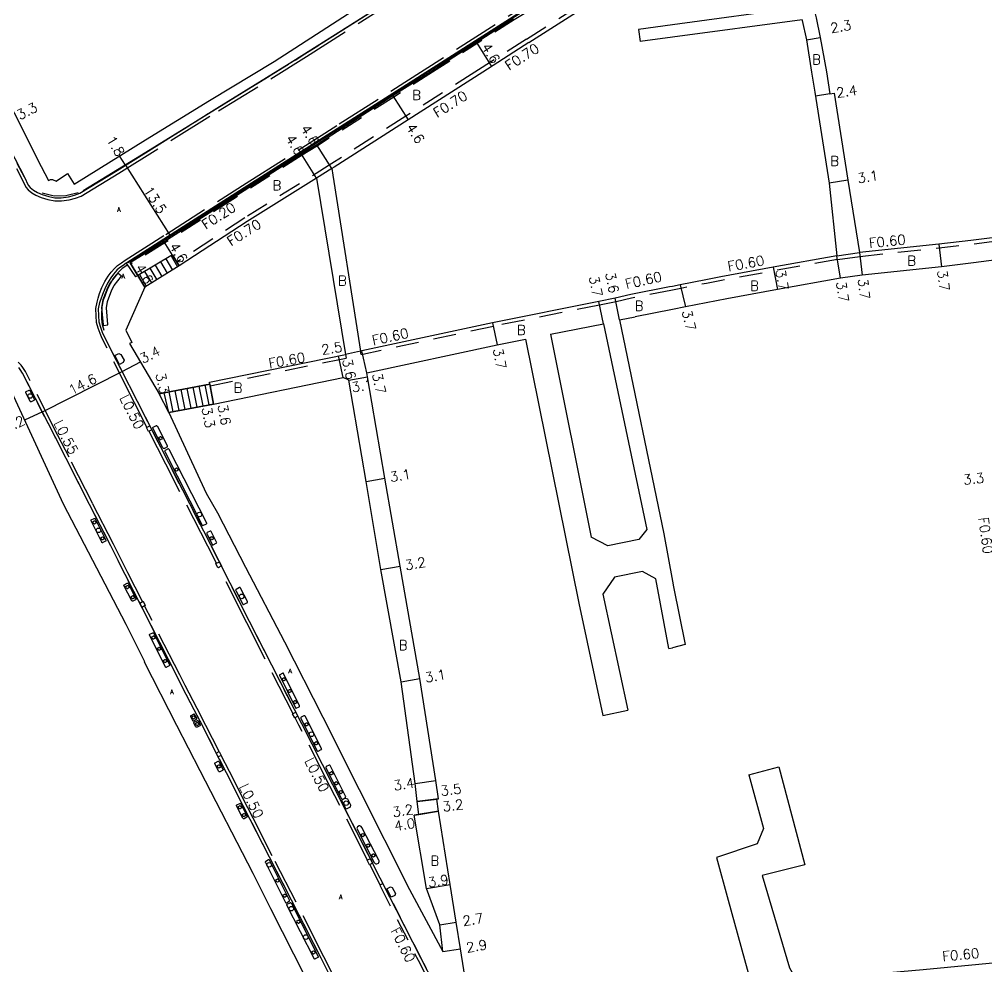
# Model space of a CAD drawing. Header units: metres. Extents: x -2400 to -1600, y -109800 to -109200.
# Drawn here: x -1989.3 to -1831.5, y -109592.2 to -109437.7 of the extents above; entities that cross this region are included whole.
import ezdxf

# ---------------------------------------------------------------- set-up
doc = ezdxf.new("R2010")
doc.units = ezdxf.units.M
doc.header["$LTSCALE"] = 2.5
for name, pattern in [('2213000', [1.5, 1, -0.5]), ('2232000', [2.5, 1.5, -1]), ('2233000', [4, 3, -1])]:
    doc.linetypes.add(name, pattern=pattern)
doc.layers.get('0').update_dxf_attribs({"color": 150, "lineweight": 30})
for name, color, linetype in [('2101000', 177, 'Continuous'), ('2102000', 191, 'Continuous'), ('2102001', 191, 'Continuous'), ('2213000', 6, '2213000'), ('2214000', 6, 'Continuous'), ('2214110', 1, 'Continuous'), ('2214120', 2, 'Continuous'), ('2214990', 7, 'Continuous'), ('2232000', 4, '2232000'), ('2233000', 62, '2233000'), ('2235000', 7, 'Continuous'), ('2236000', 3, 'Continuous'), ('2236100', 96, 'Continuous'), ('2238000', 11, 'Continuous'), ('2239000', 3, 'Continuous'), ('6132000', 1, '6132000'), ('6165200', 3, 'Continuous'), ('9107000', 111, 'Continuous'), ('9201100', 215, 'Continuous'), ('9201500', 222, 'Continuous'), ('9202100', 82, 'Continuous'), ('9203500', 155, 'Continuous')]:
    doc.layers.add(name, color=color, linetype=linetype)
doc.styles.add('Dm_Anotation', font='txt.shx', dxfattribs={"bigfont": 'pscdm.shx'})
doc.linetypes.add('6132000', pattern='A,1e-07,[100,DM.shx,S=0.25,R=0,X=0,Y=0],0.05,[100,DM.shx,S=0.2,R=0,X=0,Y=0],0.05,[100,DM.shx,S=0.15,R=0,X=0,Y=0],0.05,[100,DM.shx,S=0.1,R=0,X=0,Y=0],0.05,[100,DM.shx,S=0.05,R=0,X=0,Y=0],4.8', length=5)

# ---------------------------------------------------------------- blocks, each defined once
blk = doc.blocks.new('223900')
blk.add_lwpolyline([(-0.22, -0.37), (-0.44, -0.3), (-0.47, -0.27), (-0.48, -0.24), (-0.44, 0.01), (-0.48, 0.23), (-0.47, 0.27), (-0.45, 0.29), (-0.21, 0.38), (-0.04, 0.53), (0, 0.54), (0.03, 0.53), (0.22, 0.37), (0.44, 0.3), (0.47, 0.27), (0.48, 0.24), (0.44, -0.01), (0.48, -0.23), (0.47, -0.27), (0.45, -0.29), (0.21, -0.38), (0.04, -0.53), (0, -0.54), (-0.03, -0.53)], close=True)
blk = doc.blocks.new('223800')
blk.add_circle((0, 0), 0.75)

msp = doc.modelspace()

# ---------------------------------------------------------------- linework, layer by layer
at = {"layer": '2101000'}
for points in [[(-1838.02, -109392.53), (-1839.86, -109393.53), (-1849.8, -109399.67), (-1865.67, -109409.81), (-1887.16, -109423.52), (-1907.37, -109436.4), (-1926.16, -109448.37), (-1936.85, -109455.18), (-1952.01, -109464.81), (-1965.15, -109473.18), (-1971.79, -109477.41), (-1971.89, -109477.48), (-1970.36, -109479.71)], [(-1906.2, -109441.5), (-1883.87, -109427.24), (-1882.77, -109426.54)], [(-1861.47, -109427.63), (-1859.89, -109435.12), (-1859.84, -109435.29), (-1859.32, -109437.45), (-1858.67, -109440.64)], [(-1997.48, -109433.45), (-1998.1, -109432.22), (-1998.48, -109432.33), (-1998.92, -109432.58), (-1999.41, -109433.47), (-1999.57, -109434.17), (-1999.55, -109434.69), (-1998.99, -109435.89), (-1995.37, -109442.81), (-1995.14, -109443.26), (-1990.17, -109452.96), (-1985.75, -109461.73)], [(-1985.75, -109461.73), (-1984.56, -109463.97), (-1984.22, -109463.82), (-1983.88, -109463.82), (-1983.3, -109464.09), (-1981.45, -109462.87), (-1980.37, -109464.61), (-1968.72, -109457.37), (-1958.3, -109450.91), (-1947.75, -109444.56), (-1934.86, -109436.28)], [(-1908.68, -109437.62), (-1922.25, -109446.31)], [(-1858.67, -109440.64), (-1857.6, -109446.25), (-1857.06, -109449.84), (-1856.39, -109449.74)], [(-1906.2, -109441.5), (-1913.71, -109446.31)], [(-1860.9, -109441.04), (-1860.06, -109446.31)], [(-1922.25, -109446.31), (-1928.35, -109450.2), (-1940.78, -109458.15), (-1943.27, -109459.71), (-1954.61, -109466.91), (-1965.68, -109474.01)], [(-1913.71, -109446.31), (-1925.87, -109454.08), (-1937.95, -109461.81), (-1938.34, -109462.05)], [(-1856.39, -109449.74), (-1854.13, -109463.93), (-1852.24, -109475.76)], [(-1938.34, -109462.05), (-1938.17, -109463.12), (-1933.66, -109491.82)], [(-1940.83, -109463.61), (-1952.15, -109470.67), (-1963.24, -109477.91), (-1968.86, -109481.38)], [(-1940.83, -109463.61), (-1936.1, -109492.37)], [(-1965.68, -109474.01), (-1971.22, -109477.43), (-1969.99, -109479.49)], [(-1855.91, -109476.26), (-1866.3, -109478.14), (-1874.84, -109479.7), (-1877.29, -109480.18), (-1881.49, -109481.01), (-1882.77, -109481.26)], [(-1969.99, -109479.49), (-1970.36, -109479.71)], [(-1968.86, -109481.38), (-1971.93, -109488.43), (-1970.98, -109490.41), (-1971.34, -109490.6), (-1966.49, -109498.78)], [(-1882.77, -109481.26), (-1883.26, -109481.36), (-1889.54, -109482.6)], [(-1889.54, -109482.6), (-1892.09, -109483.19), (-1894.76, -109483.73), (-1912.1, -109487.19), (-1933.42, -109491.76), (-1933.66, -109491.82)], [(-1891.38, -109486.72), (-1888.83, -109486.23)], [(-1882.77, -109485.03), (-1888.83, -109486.23)], [(-1902.66, -109489.08), (-1894.03, -109487.35)], [(-1932.62, -109495.38), (-1911.38, -109490.82), (-1906.72, -109489.89)], [(-1966.49, -109498.78), (-1965.69, -109498.63), (-1958.26, -109497.21), (-1958.31, -109496.91), (-1936.1, -109492.37)], [(-1916.01, -109597.54), (-1917.34, -109589.31), (-1918.03, -109584.99), (-1919.02, -109578.84), (-1920.95, -109566.87), (-1921.2, -109564.89), (-1920.91, -109564.86), (-1921.37, -109561.86), (-1923.97, -109545.25), (-1927.18, -109526.92), (-1929.69, -109512.55), (-1932.51, -109496.04), (-1932.62, -109495.38)], [(-1994.19, -109497.13), (-1990.83, -109498.45), (-1990.28, -109499.18), (-1982.15, -109516.73), (-1971.96, -109536.39), (-1968.87, -109542.48), (-1968.97, -109542.53), (-1963.67, -109552.85), (-1959.85, -109560.22), (-1951.22, -109576.99), (-1948.35, -109582.77), (-1935.14, -109608.78)], [(-1964.95, -109501.85), (-1957.64, -109500.45), (-1936.46, -109496.12)], [(-1922.87, -109579.47), (-1924.9, -109567.52), (-1924.11, -109567.39), (-1924.38, -109565.3), (-1924.73, -109562.38), (-1927.03, -109545.78), (-1930.33, -109527.47), (-1932.74, -109513.08), (-1935.57, -109496.57), (-1936.46, -109496.12)], [(-1964.95, -109501.85), (-1964.94, -109501.86), (-1958.81, -109515.02), (-1956.99, -109518.22), (-1952.41, -109527.05), (-1946.04, -109539.27), (-1939.82, -109551.52), (-1933.85, -109563.32), (-1925.64, -109579.67), (-1920.2, -109589.79)], [(-1920.2, -109589.79), (-1920.7, -109585.42), (-1922.87, -109579.47)]]:
    msp.add_lwpolyline(points, dxfattribs=at)
at = {"layer": '2101000', "flags": 128}
for points in [[(-1861.6, -109437.75), (-1861.57, -109437.9), (-1860.9, -109441.04)], [(-1860.06, -109446.31), (-1859.54, -109449.56), (-1857.21, -109464.43), (-1855.91, -109476.26)], [(-1815.5, -109471.53), (-1818.83, -109471.93), (-1824.87, -109472.66), (-1834.05, -109473.76), (-1839.31, -109474.39), (-1852.24, -109475.76)], [(-1824.47, -109476.24), (-1833.61, -109477.43), (-1838.83, -109478.06), (-1851.79, -109479.43), (-1855.34, -109479.91), (-1865.64, -109481.78), (-1873.87, -109483.28), (-1880.6, -109484.6), (-1882.77, -109485.03)], [(-1858.6, -109593.94), (-1851.09, -109593.53), (-1841.86, -109592.69), (-1828.79, -109591.43)]]:
    msp.add_lwpolyline(points, dxfattribs=at)
at = {"layer": '2102000', "flags": 128}
for points in [[(-1861.92, -109435.77), (-1882.77, -109438.59)], [(-1861.6, -109437.75), (-1882.77, -109440.61)], [(-1882.77, -109529.34), (-1882.61, -109530.27), (-1880.68, -109539.71)], [(-1865.38, -109559.62), (-1861.13, -109575.62), (-1868.12, -109577.35), (-1863.63, -109592.45), (-1862.61, -109594.25)], [(-1870.28, -109560.95), (-1867.91, -109569.69), (-1868.94, -109572.18), (-1875.54, -109574.44), (-1873.69, -109581.4), (-1869.94, -109594.81)]]:
    msp.add_lwpolyline(points, dxfattribs=at)
at = {"layer": '2102000'}
for points in [[(-1882.77, -109438.59), (-1888.28, -109439.34)], [(-1882.77, -109440.61), (-1888.02, -109441.32)], [(-1894.03, -109487.35), (-1886.95, -109520.94), (-1888.26, -109522.53), (-1893.32, -109523.59)], [(-1891.38, -109486.72), (-1884.14, -109521.63), (-1882.77, -109529.34)], [(-1902.66, -109489.08), (-1895.99, -109522.17)], [(-1906.72, -109489.89), (-1898.04, -109532.96), (-1894.1, -109551.24)], [(-1893.32, -109523.59), (-1895.99, -109522.17)], [(-1892.22, -109528.7), (-1894.11, -109531.48)], [(-1883.35, -109540.35), (-1885.49, -109528.99), (-1887.63, -109527.78), (-1892.22, -109528.7)], [(-1894.11, -109531.48), (-1890.04, -109550.37)]]:
    msp.add_lwpolyline(points, dxfattribs=at)
at = {"layer": '2102001'}
for points in [[(-1888.28, -109439.34), (-1888.02, -109441.32)], [(-1883.35, -109540.35), (-1882.77, -109540.22)], [(-1894.1, -109551.24), (-1890.04, -109550.37)]]:
    msp.add_lwpolyline(points, dxfattribs=at)
at = {"layer": '2102001', "flags": 128}
for points in [[(-1880.68, -109539.71), (-1882.77, -109540.22)], [(-1870.28, -109560.95), (-1865.38, -109559.62)]]:
    msp.add_lwpolyline(points, dxfattribs=at)
at = {"layer": '2213000'}
for points in [[(-1988.5, -109463.46), (-1993.96, -109452.94), (-1997.85, -109445.32), (-2007.11, -109427.06), (-2010.43, -109420.59), (-2024.99, -109392.11), (-2034.91, -109372.6), (-2041.9, -109358.91), (-2044.02, -109354.56), (-2044.17, -109353.92), (-2044.24, -109353.28), (-2044.21, -109352.64), (-2044.05, -109351.98), (-2043.73, -109351.39), (-2043.26, -109350.92), (-2042.64, -109350.49)], [(-1988.5, -109463.46), (-1987.85, -109464.77), (-1987.53, -109465.15), (-1986.99, -109465.56), (-1986.37, -109465.93), (-1985.57, -109466.27), (-1984.52, -109466.62), (-1983.5, -109466.79), (-1982.48, -109466.8), (-1981.3, -109466.64), (-1980.32, -109466.37), (-1979.47, -109466.07), (-1973.33, -109462.34), (-1957.08, -109452.2), (-1942.72, -109443.35), (-1928.27, -109434.13)], [(-1971.89, -109477.48), (-1972.38, -109477.83), (-1972.97, -109478.24), (-1973.39, -109478.63), (-1973.96, -109479.26), (-1974.41, -109479.85), (-1974.93, -109480.71), (-1975.39, -109481.67), (-1975.76, -109482.59), (-1976, -109483.34), (-1976.01, -109483.38)], [(-1919.49, -109599.19), (-1923.73, -109590.91), (-1930.44, -109577.78), (-1938.17, -109562.58), (-1943.24, -109552.62), (-1951.75, -109535.94), (-1958.08, -109523.42), (-1964.95, -109510.03), (-1970.05, -109500.03), (-1975.38, -109489.58), (-1975.72, -109488.79), (-1976.02, -109487.95), (-1976.29, -109487.09), (-1976.35, -109486.03), (-1976.39, -109484.91), (-1976.19, -109483.91), (-1976.01, -109483.38)], [(-1938.01, -109594.96), (-1940.07, -109590.88), (-1948.5, -109574.39), (-1951.63, -109568.23), (-1953.32, -109564.96), (-1954.75, -109562.11), (-1955.49, -109560.62), (-1957.2, -109557.39), (-1959.33, -109553.1), (-1960.78, -109550.36), (-1962.74, -109546.59), (-1963.58, -109544.88), (-1972.07, -109528.25), (-1974.41, -109523.58), (-1977.85, -109516.86), (-1981.68, -109509.35), (-1983.49, -109505.82), (-1988.78, -109495.43), (-1989.16, -109494.8), (-1989.41, -109494.49)]]:
    msp.add_lwpolyline(points, dxfattribs=at)
at = {"layer": '2214000'}
for points in [[(-1964.31, -109476.1), (-1969.99, -109479.49)], [(-1963.24, -109477.91), (-1968.86, -109481.38)], [(-1958.26, -109497.21), (-1965.69, -109498.63), (-1966.49, -109498.78)], [(-1957.64, -109500.45), (-1964.95, -109501.85)]]:
    msp.add_lwpolyline(points, dxfattribs=at)
at = {"layer": '2214110'}
for points in [[(-1969.99, -109479.49), (-1968.86, -109481.38)], [(-1964.95, -109501.85), (-1966.49, -109498.78)]]:
    msp.add_lwpolyline(points, dxfattribs=at)
at = {"layer": '2214120'}
for points in [[(-1964.31, -109476.1), (-1963.24, -109477.91)], [(-1957.64, -109500.45), (-1958.2, -109497.5), (-1958.26, -109497.21)]]:
    msp.add_lwpolyline(points, dxfattribs=at)
at = {"layer": '2214990'}
for points in [[(-1965.43, -109476.77), (-1964.35, -109478.59)], [(-1964.57, -109476.26), (-1963.5, -109478.07)], [(-1968.01, -109478.31), (-1966.9, -109480.17)], [(-1967.15, -109477.8), (-1966.05, -109479.64)], [(-1966.29, -109477.28), (-1965.2, -109479.12)], [(-1969.73, -109479.33), (-1968.6, -109481.22)], [(-1968.87, -109478.82), (-1967.75, -109480.69)], [(-1959.33, -109500.77), (-1959.95, -109497.53)], [(-1958.35, -109500.58), (-1958.97, -109497.34)], [(-1964.24, -109501.71), (-1964.86, -109498.47)], [(-1963.26, -109501.52), (-1963.88, -109498.28)], [(-1962.28, -109501.34), (-1962.9, -109498.1)], [(-1961.29, -109501.15), (-1961.91, -109497.91)], [(-1960.31, -109500.96), (-1960.93, -109497.72)]]:
    msp.add_lwpolyline(points, dxfattribs=at)
at = {"layer": '2232000'}
for points in [[(-1837.35, -109392.66), (-1837.24, -109392.83), (-1851.62, -109401.55), (-1871.38, -109414.09), (-1876.57, -109417.38), (-1882.67, -109421.25), (-1882.72, -109421.28), (-1886.25, -109423.54), (-1906.97, -109436.82), (-1908.57, -109437.79), (-1921.88, -109446.31)], [(-1906.58, -109440.91), (-1884.25, -109426.65), (-1882.77, -109425.71)], [(-1906.58, -109440.91), (-1915.01, -109446.31)], [(-1921.88, -109446.31), (-1928.24, -109450.37), (-1940.67, -109458.32), (-1943.16, -109459.88), (-1954.5, -109467.07), (-1965.57, -109474.18)], [(-1915.01, -109446.31), (-1926.25, -109453.49), (-1938.32, -109461.22), (-1952.53, -109470.08), (-1963.6, -109477.31), (-1963.24, -109477.91)], [(-1938.34, -109462.05), (-1940.83, -109463.61)], [(-1965.57, -109474.18), (-1971.11, -109477.6)], [(-1889.41, -109483.18), (-1891.96, -109483.77), (-1894.64, -109484.31), (-1911.97, -109487.78), (-1933.29, -109492.35), (-1933.53, -109492.4)], [(-1882.77, -109481.87), (-1889.41, -109483.18)], [(-1936.1, -109492.37), (-1935.98, -109492.96)], [(-1933.53, -109492.4), (-1933.66, -109491.82)], [(-1958.2, -109497.5), (-1937.1, -109493.19)], [(-1937.1, -109493.19), (-1935.98, -109492.96)], [(-1958.2, -109497.5), (-1958.26, -109497.21)], [(-1929.97, -109578.69), (-1930.5, -109578.96), (-1924.26, -109591.18), (-1920.02, -109599.46), (-1918.65, -109602.13), (-1918.14, -109601.83)]]:
    msp.add_lwpolyline(points, dxfattribs=at)
at = {"layer": '2232000', "flags": 128}
for points in [[(-1852.18, -109476.36), (-1839.24, -109474.98), (-1833.97, -109474.35), (-1824.8, -109473.26), (-1818.76, -109472.53), (-1815.42, -109472.13)], [(-1855.81, -109476.85), (-1866.2, -109478.73), (-1874.73, -109480.29), (-1877.18, -109480.77), (-1881.37, -109481.6), (-1882.77, -109481.87)], [(-1855.91, -109476.26), (-1852.24, -109475.76)], [(-1855.81, -109476.85), (-1852.18, -109476.36)]]:
    msp.add_lwpolyline(points, dxfattribs=at)
at = {"layer": '2233000'}
for points in [[(-1988.93, -109463.73), (-1988.28, -109465.05), (-1987.88, -109465.52), (-1987.27, -109465.98), (-1986.6, -109466.38), (-1985.75, -109466.75), (-1984.64, -109467.11), (-1983.54, -109467.3), (-1982.45, -109467.31), (-1981.19, -109467.14), (-1980.17, -109466.86), (-1979.25, -109466.53), (-1973.06, -109462.78), (-1956.81, -109452.63), (-1942.45, -109443.78), (-1928, -109434.56), (-1917.82, -109428.09), (-1905.34, -109420.14), (-1897.34, -109415.06), (-1872.05, -109398.96), (-1846.67, -109383.03)], [(-2007.8, -109426.81), (-2007.55, -109427.29), (-1998.3, -109445.54), (-1994.4, -109453.17), (-1988.93, -109463.73)], [(-1976.63, -109483.85), (-1976.47, -109483.21), (-1976.22, -109482.42), (-1975.84, -109481.47), (-1975.37, -109480.48), (-1974.81, -109479.57), (-1974.34, -109478.94), (-1973.74, -109478.29), (-1973.28, -109477.86), (-1972.66, -109477.42), (-1972.06, -109477), (-1965.41, -109472.77), (-1952.28, -109464.4), (-1937.12, -109454.77), (-1926.42, -109447.95), (-1907.63, -109435.98)], [(-1968.49, -109504.25), (-1970.52, -109500.27), (-1975.79, -109489.77), (-1976.14, -109488.96), (-1976.45, -109488.1), (-1976.73, -109487.17), (-1976.8, -109486.05), (-1976.83, -109484.87), (-1976.63, -109483.85)], [(-1969.21, -109532.69), (-1971.59, -109528.01), (-1973.93, -109523.34), (-1977.38, -109516.62), (-1981.21, -109509.1), (-1983.01, -109505.57), (-1988.31, -109495.17), (-1988.73, -109494.49), (-1989.02, -109494.13), (-1989.52, -109493.6)], [(-1957.14, -109526.41), (-1958.54, -109523.65), (-1965.4, -109510.27), (-1968.13, -109504.92)], [(-1944.66, -109550.97), (-1952.2, -109536.17), (-1956.79, -109527.1)], [(-1956.73, -109557.15), (-1958.87, -109552.87), (-1960.32, -109550.12), (-1962.28, -109546.35), (-1963.12, -109544.65), (-1968.87, -109533.39)], [(-1932.5, -109574.85), (-1938.63, -109562.81), (-1943.69, -109552.86), (-1944.33, -109551.62)], [(-1936.7, -109596.41), (-1937.55, -109594.72), (-1939.61, -109590.64), (-1948.04, -109574.15), (-1951.17, -109568), (-1952.86, -109564.73), (-1954.29, -109561.88), (-1955.03, -109560.39), (-1956.41, -109557.78)], [(-1930.43, -109578.92), (-1930.89, -109578.01), (-1932.13, -109575.58)]]:
    msp.add_lwpolyline(points, dxfattribs=at)
at = {"layer": '2235000'}
for points in [[(-1967.68, -109504.68), (-1968.22, -109504.96), (-1968.56, -109504.29), (-1968.02, -109504.02)], [(-1956.33, -109526.87), (-1956.91, -109527.16), (-1957.26, -109526.47), (-1956.68, -109526.18)], [(-1969.68, -109532.93), (-1969.12, -109532.64), (-1968.77, -109533.34), (-1969.33, -109533.62)], [(-1943.87, -109551.39), (-1944.39, -109551.65), (-1944.72, -109551), (-1944.2, -109550.74)], [(-1957.2, -109557.39), (-1956.73, -109557.15), (-1956.41, -109557.78), (-1956.87, -109558.02)], [(-1931.67, -109575.35), (-1932.19, -109575.61), (-1932.56, -109574.88), (-1932.04, -109574.62)]]:
    msp.add_lwpolyline(points, close=True, dxfattribs=at)
at = {"layer": '2236000'}
for points in [[(-1973.72, -109492.53), (-1973.1, -109492.21), (-1972.74, -109492.36), (-1972.23, -109493.31), (-1972.38, -109493.67), (-1972.98, -109493.98)], [(-1960.38, -109551.71), (-1960.72, -109551.09), (-1960.73, -109551.08), (-1960.74, -109551.07), (-1960.75, -109551.06), (-1960.76, -109551.05), (-1960.78, -109551.05), (-1960.8, -109551.04), (-1960.82, -109551.04), (-1960.84, -109551.04), (-1960.86, -109551.05), (-1961.34, -109551.3), (-1961.35, -109551.31), (-1961.37, -109551.32), (-1961.38, -109551.34), (-1961.39, -109551.36), (-1961.39, -109551.38), (-1961.4, -109551.39), (-1961.4, -109551.41), (-1961.39, -109551.43), (-1961.39, -109551.45), (-1961.07, -109552.06), (-1961.03, -109552.1), (-1961, -109552.12), (-1960.97, -109552.13), (-1960.94, -109552.13), (-1960.87, -109552.12), (-1960.44, -109551.89), (-1960.41, -109551.86), (-1960.38, -109551.82), (-1960.38, -109551.8), (-1960.37, -109551.77), (-1960.38, -109551.73)], [(-1960.5, -109553.12), (-1960.82, -109552.5), (-1960.82, -109552.49), (-1960.83, -109552.47), (-1960.83, -109552.45), (-1960.82, -109552.43), (-1960.82, -109552.41), (-1960.81, -109552.4), (-1960.8, -109552.38), (-1960.78, -109552.37), (-1960.77, -109552.36), (-1960.29, -109552.11), (-1960.27, -109552.1), (-1960.25, -109552.1), (-1960.23, -109552.1), (-1960.21, -109552.1), (-1960.19, -109552.11), (-1960.18, -109552.12), (-1960.17, -109552.13), (-1960.16, -109552.14), (-1960.15, -109552.15), (-1959.81, -109552.76), (-1959.81, -109552.79), (-1959.8, -109552.83), (-1959.81, -109552.86), (-1959.81, -109552.88), (-1959.84, -109552.92), (-1959.87, -109552.95), (-1960.3, -109553.18), (-1960.37, -109553.19), (-1960.4, -109553.19), (-1960.43, -109553.18), (-1960.46, -109553.16)], [(-1935.33, -109566.2), (-1935.99, -109566.54), (-1936.74, -109565.06), (-1936.16, -109564.77), (-1935.79, -109564.84), (-1935.27, -109565.84)], [(-1929.37, -109579.53), (-1928.74, -109579.22), (-1928.46, -109579.33), (-1927.95, -109580.31), (-1928.04, -109580.61), (-1928.66, -109580.92)]]:
    msp.add_lwpolyline(points, close=True, dxfattribs=at)
at = {"layer": '2236100'}
for points in [[(-1974.85, -109487.47), (-1975.12, -109484.75), (-1974.92, -109483.7), (-1974.2, -109481.83), (-1973.82, -109481.09), (-1972.66, -109479.62), (-1972.65, -109479.61), (-1972.65, -109479.6), (-1972.65, -109479.59), (-1972.66, -109479.58), (-1972.67, -109479.57), (-1973.18, -109479.16), (-1973.2, -109479.15), (-1973.21, -109479.14), (-1973.23, -109479.14), (-1973.26, -109479.14), (-1973.28, -109479.15), (-1973.3, -109479.16), (-1974.49, -109480.66), (-1974.92, -109481.5), (-1975.69, -109483.48), (-1975.92, -109484.72), (-1975.64, -109487.56), (-1975.64, -109487.58), (-1975.63, -109487.59), (-1975.62, -109487.61), (-1975.6, -109487.62), (-1975.58, -109487.63), (-1975.57, -109487.62), (-1974.9, -109487.56), (-1974.89, -109487.54), (-1974.87, -109487.53), (-1974.86, -109487.51), (-1974.85, -109487.49)], [(-1987.55, -109500.03), (-1988.26, -109498.58), (-1988.26, -109498.56), (-1988.26, -109498.54), (-1988.26, -109498.53), (-1988.26, -109498.51), (-1988.26, -109498.49), (-1988.25, -109498.47), (-1988.23, -109498.45), (-1988.22, -109498.44), (-1988.21, -109498.43), (-1987.73, -109498.18), (-1987.71, -109498.17), (-1987.69, -109498.17), (-1987.67, -109498.17), (-1987.65, -109498.18), (-1987.63, -109498.18), (-1987.62, -109498.19), (-1987.6, -109498.2), (-1987.59, -109498.21), (-1987.58, -109498.23), (-1986.87, -109499.67), (-1986.86, -109499.69), (-1986.86, -109499.73), (-1986.86, -109499.77), (-1986.87, -109499.79), (-1986.89, -109499.83), (-1986.93, -109499.86), (-1987.36, -109500.09), (-1987.42, -109500.1), (-1987.45, -109500.09), (-1987.49, -109500.08), (-1987.51, -109500.07)], [(-1965.25, -109507.51), (-1965.62, -109507.7), (-1965.69, -109507.72), (-1965.74, -109507.71), (-1965.81, -109507.69), (-1965.86, -109507.66), (-1965.9, -109507.6), (-1967.54, -109504.39), (-1967.55, -109504.37), (-1967.55, -109504.34), (-1967.54, -109504.3), (-1967.52, -109504.26), (-1967.5, -109504.24), (-1967.04, -109504.01), (-1967.01, -109503.99), (-1966.98, -109503.98), (-1966.94, -109503.98), (-1966.9, -109503.99), (-1966.87, -109504), (-1966.84, -109504.03), (-1965.2, -109507.24), (-1965.18, -109507.3), (-1965.18, -109507.36), (-1965.19, -109507.41), (-1965.21, -109507.47)], [(-1959.35, -109520.28), (-1958.78, -109519.99), (-1958.76, -109519.98), (-1958.75, -109519.97), (-1958.75, -109519.95), (-1958.74, -109519.93), (-1958.74, -109519.92), (-1958.75, -109519.9), (-1964.87, -109507.88), (-1964.91, -109507.82), (-1964.94, -109507.8), (-1964.99, -109507.78), (-1965.04, -109507.77), (-1965.08, -109507.78), (-1965.12, -109507.8), (-1965.54, -109508.01), (-1965.56, -109508.02), (-1965.58, -109508.05), (-1965.59, -109508.08), (-1965.6, -109508.12), (-1965.61, -109508.15), (-1965.6, -109508.19), (-1965.59, -109508.22), (-1959.46, -109520.24), (-1959.44, -109520.26), (-1959.42, -109520.28), (-1959.39, -109520.28), (-1959.37, -109520.28)], [(-1975.87, -109523.01), (-1977.62, -109519.51), (-1977.62, -109519.5), (-1977.63, -109519.48), (-1977.63, -109519.46), (-1977.62, -109519.44), (-1977.62, -109519.42), (-1977.61, -109519.4), (-1977.6, -109519.39), (-1977.58, -109519.37), (-1977.57, -109519.36), (-1977.09, -109519.11), (-1977.07, -109519.11), (-1977.05, -109519.1), (-1977.03, -109519.11), (-1977.01, -109519.11), (-1976.99, -109519.12), (-1976.98, -109519.12), (-1976.96, -109519.14), (-1976.96, -109519.15), (-1976.95, -109519.16), (-1975.19, -109522.65), (-1975.18, -109522.68), (-1975.18, -109522.72), (-1975.18, -109522.75), (-1975.19, -109522.77), (-1975.21, -109522.81), (-1975.25, -109522.84), (-1975.68, -109523.07), (-1975.74, -109523.08), (-1975.78, -109523.08), (-1975.81, -109523.07), (-1975.83, -109523.05)], [(-1957.08, -109523.1), (-1957.97, -109521.34), (-1958.02, -109521.26), (-1958.08, -109521.22), (-1958.14, -109521.2), (-1958.2, -109521.21), (-1958.67, -109521.42), (-1958.71, -109521.5), (-1958.72, -109521.57), (-1958.71, -109521.63), (-1958.67, -109521.7), (-1957.78, -109523.46)], [(-1970.29, -109532.18), (-1970.28, -109532.21), (-1970.28, -109532.25), (-1970.28, -109532.28), (-1970.29, -109532.3), (-1970.32, -109532.34), (-1970.35, -109532.37), (-1970.78, -109532.6), (-1970.84, -109532.61), (-1970.88, -109532.61), (-1970.91, -109532.6), (-1970.93, -109532.58), (-1970.97, -109532.54), (-1972.24, -109530.08), (-1972.24, -109530.07), (-1972.24, -109530.05), (-1972.25, -109530.03), (-1972.24, -109530.01), (-1972.24, -109529.99), (-1972.23, -109529.98), (-1972.22, -109529.96), (-1972.2, -109529.95), (-1972.19, -109529.94), (-1971.71, -109529.69), (-1971.69, -109529.68), (-1971.67, -109529.68), (-1971.65, -109529.68), (-1971.63, -109529.68), (-1971.61, -109529.69), (-1971.6, -109529.7), (-1971.58, -109529.71), (-1971.57, -109529.72), (-1971.56, -109529.73)], [(-1952.75, -109533.18), (-1952.18, -109532.89), (-1952.16, -109532.88), (-1952.15, -109532.86), (-1952.13, -109532.84), (-1952.11, -109532.81), (-1952.1, -109532.78), (-1952.1, -109532.74), (-1952.1, -109532.72), (-1952.11, -109532.69), (-1953.23, -109530.47), (-1953.25, -109530.45), (-1953.26, -109530.43), (-1953.28, -109530.42), (-1953.3, -109530.41), (-1953.32, -109530.4), (-1953.34, -109530.4), (-1953.36, -109530.4), (-1953.38, -109530.4), (-1953.4, -109530.41), (-1953.95, -109530.69), (-1953.96, -109530.69), (-1953.97, -109530.71), (-1953.99, -109530.72), (-1954, -109530.75), (-1954.01, -109530.78), (-1954.02, -109530.8), (-1954.02, -109530.83), (-1954.01, -109530.85), (-1954, -109530.88), (-1952.87, -109533.12), (-1952.86, -109533.14), (-1952.85, -109533.15), (-1952.83, -109533.17), (-1952.81, -109533.17), (-1952.79, -109533.18), (-1952.77, -109533.18)], [(-1965.49, -109543.34), (-1968.06, -109538.16), (-1968.07, -109538.15), (-1968.07, -109538.13), (-1968.07, -109538.11), (-1968.07, -109538.09), (-1968.06, -109538.07), (-1968.05, -109538.06), (-1968.04, -109538.04), (-1968.03, -109538.03), (-1968.01, -109538.02), (-1967.53, -109537.77), (-1967.51, -109537.76), (-1967.49, -109537.76), (-1967.47, -109537.76), (-1967.45, -109537.76), (-1967.43, -109537.77), (-1967.42, -109537.78), (-1967.41, -109537.79), (-1967.4, -109537.8), (-1967.39, -109537.81), (-1964.81, -109542.99), (-1964.8, -109543.01), (-1964.8, -109543.05), (-1964.8, -109543.08), (-1964.81, -109543.1), (-1964.83, -109543.14), (-1964.87, -109543.17), (-1965.3, -109543.4), (-1965.36, -109543.41), (-1965.39, -109543.41), (-1965.43, -109543.4), (-1965.45, -109543.38)], [(-1944.13, -109550.07), (-1943.66, -109549.84), (-1943.63, -109549.82), (-1943.61, -109549.76), (-1943.6, -109549.72), (-1943.61, -109549.68), (-1946.23, -109544.39), (-1946.24, -109544.37), (-1946.25, -109544.37), (-1946.28, -109544.36), (-1946.3, -109544.35), (-1946.32, -109544.36), (-1946.84, -109544.61), (-1946.85, -109544.62), (-1946.86, -109544.63), (-1946.87, -109544.64), (-1946.88, -109544.66), (-1946.88, -109544.68), (-1946.88, -109544.69), (-1946.88, -109544.71), (-1944.24, -109550.03), (-1944.23, -109550.04), (-1944.2, -109550.06), (-1944.16, -109550.08)], [(-1940.57, -109557.09), (-1940.05, -109556.82), (-1940.01, -109556.8), (-1939.99, -109556.76), (-1939.98, -109556.73), (-1939.99, -109556.69), (-1940.01, -109556.67), (-1942.69, -109551.4), (-1942.72, -109551.36), (-1942.76, -109551.32), (-1942.8, -109551.31), (-1942.85, -109551.3), (-1942.89, -109551.31), (-1943.32, -109551.53), (-1943.36, -109551.58), (-1943.39, -109551.63), (-1943.4, -109551.69), (-1943.39, -109551.74), (-1943.38, -109551.78), (-1940.7, -109557.03), (-1940.67, -109557.08), (-1940.62, -109557.1), (-1940.6, -109557.1)], [(-1956.77, -109560.4), (-1957.42, -109559.13), (-1957.43, -109559.12), (-1957.43, -109559.1), (-1957.43, -109559.08), (-1957.43, -109559.06), (-1957.42, -109559.04), (-1957.41, -109559.03), (-1957.4, -109559.01), (-1957.39, -109559), (-1957.37, -109558.99), (-1956.9, -109558.74), (-1956.88, -109558.73), (-1956.86, -109558.73), (-1956.83, -109558.73), (-1956.82, -109558.73), (-1956.8, -109558.74), (-1956.79, -109558.75), (-1956.77, -109558.76), (-1956.76, -109558.77), (-1956.75, -109558.78), (-1956.09, -109560.04), (-1956.08, -109560.06), (-1956.08, -109560.1), (-1956.08, -109560.14), (-1956.09, -109560.16), (-1956.11, -109560.2), (-1956.15, -109560.23), (-1956.58, -109560.45), (-1956.64, -109560.47), (-1956.67, -109560.46), (-1956.71, -109560.45), (-1956.73, -109560.44)], [(-1938.6, -109559.44), (-1938.62, -109559.41), (-1938.64, -109559.39), (-1938.68, -109559.36), (-1938.72, -109559.36), (-1938.76, -109559.36), (-1939.23, -109559.59), (-1939.27, -109559.62), (-1939.29, -109559.67), (-1939.3, -109559.73), (-1939.29, -109559.79), (-1936.78, -109564.76), (-1936.74, -109564.82), (-1936.7, -109564.86), (-1936.64, -109564.89), (-1936.59, -109564.9), (-1936.53, -109564.89), (-1936.16, -109564.68), (-1936.11, -109564.63), (-1936.08, -109564.56), (-1936.07, -109564.49), (-1936.09, -109564.41)], [(-1953.87, -109566), (-1953.87, -109565.99), (-1953.87, -109565.97), (-1953.87, -109565.95), (-1953.87, -109565.93), (-1953.87, -109565.91), (-1953.86, -109565.9), (-1953.84, -109565.88), (-1953.83, -109565.87), (-1953.82, -109565.86), (-1953.34, -109565.61), (-1953.32, -109565.6), (-1953.3, -109565.6), (-1953.28, -109565.6), (-1953.26, -109565.6), (-1953.24, -109565.61), (-1953.23, -109565.62), (-1953.21, -109565.63), (-1953.2, -109565.64), (-1953.19, -109565.65), (-1952.16, -109567.68), (-1952.15, -109567.7), (-1952.14, -109567.74), (-1952.15, -109567.78), (-1952.16, -109567.8), (-1952.18, -109567.84), (-1952.21, -109567.87), (-1952.65, -109568.1), (-1952.71, -109568.11), (-1952.74, -109568.1), (-1952.77, -109568.09), (-1952.8, -109568.08), (-1952.84, -109568.04)], [(-1931.01, -109575.49), (-1930.74, -109575.35), (-1930.66, -109575.23), (-1930.62, -109575.11), (-1930.63, -109574.98), (-1930.68, -109574.88), (-1933.44, -109569.54), (-1933.55, -109569.38), (-1933.63, -109569.32), (-1933.76, -109569.27), (-1933.85, -109569.27), (-1934.15, -109569.42), (-1934.21, -109569.52), (-1934.24, -109569.64), (-1934.22, -109569.78), (-1934.16, -109569.91), (-1931.4, -109575.25), (-1931.33, -109575.35), (-1931.24, -109575.43), (-1931.15, -109575.47)], [(-1944.99, -109581.84), (-1940.55, -109590.57), (-1940.54, -109590.59), (-1940.54, -109590.63), (-1940.54, -109590.66), (-1940.55, -109590.68), (-1940.58, -109590.72), (-1940.61, -109590.75), (-1941.04, -109590.98), (-1941.1, -109590.99), (-1941.14, -109590.99), (-1941.17, -109590.98), (-1941.19, -109590.96), (-1941.23, -109590.92), (-1945.66, -109582.19), (-1945.66, -109582.18), (-1945.67, -109582.16), (-1945.67, -109582.14), (-1945.67, -109582.12), (-1945.66, -109582.1), (-1945.65, -109582.09), (-1945.64, -109582.07), (-1945.62, -109582.06), (-1945.61, -109582.05), (-1945.13, -109581.8), (-1945.11, -109581.79), (-1945.09, -109581.79), (-1945.07, -109581.79), (-1945.05, -109581.79), (-1945.03, -109581.8), (-1945.02, -109581.81), (-1945.01, -109581.82), (-1945, -109581.83)]]:
    msp.add_lwpolyline(points, close=True, dxfattribs=at)
for points in [[(-1948.5, -109574.88), (-1948.51, -109574.86), (-1948.52, -109574.85), (-1948.54, -109574.84), (-1948.55, -109574.83), (-1948.57, -109574.83), (-1948.58, -109574.82), (-1948.61, -109574.82), (-1948.63, -109574.82), (-1948.65, -109574.83), (-1949.12, -109575.08), (-1949.14, -109575.09), (-1949.15, -109575.1), (-1949.16, -109575.12), (-1949.17, -109575.14), (-1949.18, -109575.16), (-1949.18, -109575.18), (-1949.18, -109575.2), (-1949.18, -109575.21), (-1949.17, -109575.23)], [(-1949.17, -109575.23), (-1945.91, -109581.75), (-1945.87, -109581.79), (-1945.84, -109581.8), (-1945.81, -109581.82), (-1945.78, -109581.82), (-1945.72, -109581.81), (-1945.28, -109581.58), (-1945.25, -109581.55), (-1945.22, -109581.51), (-1945.22, -109581.49), (-1945.21, -109581.45), (-1945.22, -109581.41), (-1945.23, -109581.39), (-1948.5, -109574.88)]]:
    msp.add_lwpolyline(points, dxfattribs=at)
at = {"layer": '6132000'}
for points in [[(-1847.01, -109382.48), (-1868.17, -109395.84), (-1882.18, -109404.75), (-1895.68, -109413.33), (-1904.65, -109419.1), (-1928.21, -109434.12), (-1948.24, -109446.79), (-1969.36, -109459.83), (-1978.88, -109465.66)], [(-1971.57, -109477.39), (-1965.08, -109473.26), (-1951.95, -109464.89), (-1936.79, -109455.26), (-1926.1, -109448.44), (-1907.3, -109436.47), (-1887.1, -109423.6), (-1882.27, -109420.48), (-1865.6, -109409.89), (-1858.65, -109405.45), (-1849.73, -109399.75), (-1840.01, -109393.67)]]:
    msp.add_lwpolyline(points, dxfattribs=at)
at = {"layer": '6165200'}
for points in [[(-1985.58, -109466.01), (-1983.65, -109466.51), (-1981.72, -109466.43), (-1979.74, -109465.97)], [(-1971.7, -109477.78), (-1971.95, -109477.95), (-1972.54, -109478.37), (-1972.96, -109478.76), (-1973.53, -109479.38), (-1973.98, -109479.97), (-1974.5, -109480.84), (-1974.96, -109481.8), (-1975.33, -109482.71), (-1975.39, -109482.92)], [(-1975.45, -109488.44), (-1975.72, -109487.51), (-1975.88, -109486.57), (-1975.88, -109485.83), (-1975.81, -109484.62), (-1975.58, -109483.46), (-1975.39, -109482.92)]]:
    msp.add_lwpolyline(points, dxfattribs=at)
at = {"layer": '9107000'}
for points in [[(-2042.12, -109350.15), (-2042.64, -109350.49), (-2043.26, -109350.92), (-2043.73, -109351.39), (-2044.05, -109351.98), (-2044.21, -109352.64), (-2044.24, -109353.28), (-2044.17, -109353.92), (-2044.02, -109354.56), (-2041.9, -109358.91), (-2034.91, -109372.6), (-2024.99, -109392.11), (-2010.43, -109420.59), (-2007.11, -109427.06), (-1997.85, -109445.32), (-1993.96, -109452.94), (-1988.5, -109463.46)], [(-1988.5, -109463.46), (-1987.85, -109464.77), (-1987.53, -109465.15), (-1986.99, -109465.56), (-1986.37, -109465.93), (-1985.57, -109466.27), (-1984.52, -109466.62), (-1983.5, -109466.79), (-1982.48, -109466.8), (-1981.3, -109466.64), (-1980.32, -109466.37), (-1979.47, -109466.07), (-1973.33, -109462.34), (-1957.08, -109452.2), (-1942.72, -109443.35), (-1928.27, -109434.13)], [(-1971.89, -109477.48), (-1972.38, -109477.83), (-1972.97, -109478.24), (-1973.39, -109478.63), (-1973.96, -109479.26), (-1974.41, -109479.85), (-1974.93, -109480.71), (-1975.39, -109481.67), (-1975.76, -109482.59), (-1976, -109483.34), (-1976.01, -109483.38)], [(-1919.49, -109599.19), (-1923.73, -109590.91), (-1930.44, -109577.78), (-1938.17, -109562.58), (-1943.24, -109552.62), (-1951.75, -109535.94), (-1958.08, -109523.42), (-1964.95, -109510.03), (-1970.05, -109500.03), (-1975.38, -109489.58), (-1975.72, -109488.79), (-1976.02, -109487.95), (-1976.29, -109487.09), (-1976.35, -109486.03), (-1976.39, -109484.91), (-1976.19, -109483.91), (-1976.01, -109483.38)], [(-1938.01, -109594.96), (-1940.07, -109590.88), (-1948.5, -109574.39), (-1951.63, -109568.23), (-1953.32, -109564.96), (-1954.75, -109562.11), (-1955.49, -109560.62), (-1957.2, -109557.39), (-1959.33, -109553.1), (-1960.78, -109550.36), (-1962.74, -109546.59), (-1963.58, -109544.88), (-1972.07, -109528.25), (-1974.41, -109523.58), (-1977.85, -109516.86), (-1981.68, -109509.35), (-1983.49, -109505.82), (-1988.78, -109495.43), (-1989.16, -109494.8), (-1989.41, -109494.49)]]:
    msp.add_lwpolyline(points, dxfattribs=at)
at = {"layer": '9201100', "flags": 128}
for points in [[(-1860.9, -109441.04), (-1858.67, -109440.64)], [(-1857.06, -109449.84), (-1859.43, -109450.22)], [(-1972, -109461.51), (-1972.95, -109459.99)], [(-1972, -109461.51), (-1964.74, -109472.92)], [(-1854.13, -109463.93), (-1857.21, -109464.43)], [(-1963.24, -109477.91), (-1965.68, -109474.01)], [(-1839.31, -109474.39), (-1838.83, -109478.06)], [(-1855.34, -109479.91), (-1855.91, -109476.26)], [(-1852.24, -109475.76), (-1851.79, -109479.43)], [(-1968.86, -109481.38), (-1971.22, -109477.43)], [(-1866.3, -109478.14), (-1865.64, -109481.78)], [(-1881.49, -109481.01), (-1880.6, -109484.6)], [(-1985.56, -109501.75), (-1972.56, -109495.12)], [(-1985.56, -109501.75), (-1988.47, -109503.09)]]:
    msp.add_lwpolyline(points, dxfattribs=at)
at = {"layer": '9201100'}
for points in [[(-1914.74, -109441.5), (-1912.26, -109445.37)], [(-1928.35, -109450.2), (-1925.87, -109454.08)], [(-1938.34, -109462.05), (-1940.78, -109458.15)], [(-1940.83, -109463.61), (-1943.27, -109459.71)], [(-1891.38, -109486.72), (-1892.09, -109483.19)], [(-1894.03, -109487.35), (-1894.76, -109483.73)], [(-1912.1, -109487.19), (-1911.38, -109490.82)], [(-1936.46, -109496.12), (-1937.23, -109492.6)], [(-1933.66, -109491.82), (-1936.1, -109492.37)], [(-1932.62, -109495.38), (-1933.42, -109491.76)], [(-1972.56, -109495.12), (-1969.56, -109493.59)], [(-1957.64, -109500.45), (-1958.31, -109496.91)], [(-1958.26, -109497.21), (-1957.64, -109500.45)], [(-1935.57, -109496.57), (-1932.51, -109496.04)], [(-1964.95, -109501.85), (-1965.69, -109498.63)], [(-1932.74, -109513.08), (-1929.69, -109512.55)], [(-1930.33, -109527.47), (-1927.18, -109526.92)], [(-1927.03, -109545.78), (-1923.97, -109545.25)], [(-1924.73, -109562.38), (-1921.37, -109561.86)], [(-1920.91, -109564.86), (-1924.38, -109565.3)], [(-1924.38, -109565.3), (-1921.2, -109564.89)], [(-1920.95, -109566.87), (-1924.9, -109567.52)], [(-1924.11, -109567.39), (-1920.95, -109566.87)], [(-1922.87, -109579.47), (-1919.02, -109578.84)], [(-1920.7, -109585.42), (-1918.03, -109584.99)], [(-1920.2, -109589.79), (-1917.34, -109589.31)]]:
    msp.add_lwpolyline(points, dxfattribs=at)

# ---------------------------------------------------------------- block references
at = {"layer": '2238000', "xscale": 0.5, "yscale": 0.5, "zscale": 0.5}
for p in [(-1987.55, -109499.14, 10.6), (-1959.93, -109518.47, 9.52), (-1976.4, -109521.06, 9.64), (-1953.04, -109531.84, 9.02), (-1941.64, -109554.32, 8.02), (-1935.99, -109565.56, 7.72), (-1948.56, -109575.62, 7.54), (-1944.94, -109582.78, 7.58), (-1942.58, -109587.41, 7.6)]:
    msp.add_blockref('223800', p, dxfattribs=at)
at = {"layer": '2239000', "xscale": 0.5, "yscale": 0.5, "zscale": 0.5}
for p in [(-1966.26, -109506.02, 9.99), (-1963.67, -109511.15, 9.79), (-1977.06, -109519.77, 9.64), (-1975.75, -109522.37, 9.64), (-1957.93, -109522.34, 9.33), (-1971.69, -109530.32, 9.3), (-1970.81, -109531.98, 9.27), (-1967.45, -109538.56, 9.05), (-1966.51, -109540.39, 8.7), (-1965.53, -109542.38, 8.71), (-1946.16, -109545.36, 8.32), (-1945.21, -109547.27, 8.32), (-1944.32, -109549.09, 8.18), (-1960.89, -109551.58, 8.39), (-1960.29, -109552.65, 8.39), (-1942.45, -109552.71, 8.02), (-1940.9, -109555.79, 8.02), (-1956.75, -109559.58, 8.02), (-1938.41, -109560.69, 7.83), (-1937.61, -109562.32, 7.83), (-1936.85, -109563.76, 7.83), (-1953.33, -109566.24, 7.76), (-1952.66, -109567.5, 7.84), (-1933.27, -109570.77, 7.59), (-1932.42, -109572.48, 7.59), (-1931.54, -109574.1, 7.59), (-1947.2, -109578.19, 7.59), (-1946.02, -109580.66, 7.59), (-1943.79, -109584.92, 7.56), (-1941.31, -109589.91, 7.57)]:
    msp.add_blockref('223900', p, dxfattribs=at)

# ---------------------------------------------------------------- texts
at = {"layer": '9201500', "style": 'Dm_Anotation'}
for s, rotation, p in [('2.3', 10.2746, (-1856.83, -109439.96)), ('4.6', 302.6025, (-1913.99, -109442.21)), ('2.4', 8.9039, (-1855.9, -109450.5)), ('3.3', 26.7967, (-1989.25, -109454.15)), ('4.6', 301.9706, (-1943.49, -109455.51)), ('4.6', 302.6025, (-1926.29, -109455.28)), ('1.8', 301.8797, (-1975.19, -109457.33)), ('4.6', 301.9706, (-1945.95, -109457.14)), ('3.1', 9.2939, (-1852.44, -109464.46)), ('13.5', 302.4897, (-1969.13, -109465.57)), ('4.6', 302.0743, (-1964.93, -109474.73)), ('4.6', 300.8249, (-1970.49, -109478.16)), ('3.7', 281.3305, (-1896.38, -109479.72)), ('3.6', 281.3888, (-1893.72, -109479.13)), ('3.7', 280.2942, (-1865.95, -109478.67)), ('3.7', 277.3828, (-1839.56, -109478.71)), ('3.7', 278.8284, (-1856.05, -109480.58)), ('3.7', 277.0426, (-1852.51, -109480.08)), ('3.7', 283.8748, (-1881.24, -109485.33)), ('3.4', 27.0189, (-1969.17, -109493.9)), ('2.5', 8.9411, (-1939.9, -109492.42)), ('3.7', 281.1143, (-1912.06, -109491.52)), ('3.6', 282.3575, (-1936.65, -109493.25)), ('14.6', 27.0189, (-1980.77, -109499.03)), ('3.3', 282.8921, (-1967.11, -109495.57)), ('3.7', 282.3557, (-1931.77, -109495.59)), ('3.1', 9.8775, (-1934.96, -109498.55)), ('3.3', 280.8322, (-1959.57, -109501.11)), ('3.6', 280.8322, (-1956.98, -109500.68)), ('3.2', 24.8446, (-1991.36, -109505.16)), ('3.1', 9.8365, (-1928.72, -109513.19)), ('3.3', 5.9021, (-1835.24, -109513.62)), ('3.2', 9.9179, (-1926.25, -109527.57)), ('3.1', 9.9179, (-1923, -109545.89)), ('3.4', 8.8903, (-1928.14, -109563.51)), ('3.5', 7.2255, (-1920.5, -109564.39)), ('3.2', 7.2255, (-1920.17, -109566.94)), ('3.2', 9.293, (-1928.31, -109567.86)), ('4.0', 9.293, (-1928.01, -109570.11)), ('3.9', 9.3196, (-1922.54, -109579.32)), ('2.7', 9.1778, (-1916.87, -109585.61)), ('2.9', 9.5197, (-1916.27, -109589.94))]:
    msp.add_text(s, height=1.6, rotation=rotation, dxfattribs=at).set_placement(p)
at = {"layer": '9202100', "style": 'Dm_Anotation'}
for s, height, p in [('B', 1.6, (-1859.98, -109445.05)), ('B', 1.6, (-1925.22, -109450.85)), ('B', 1.6, (-1857.01, -109461.61)), ('B', 1.6, (-1948.02, -109465.58)), ('A', 0.75, (-1973.35, -109469.08, 10.32)), ('B', 1.6, (-1844.45, -109477.88)), ('A', 0.75, (-1972.65, -109479.97, 10.95)), ('B', 1.6, (-1937.33, -109481.13)), ('B', 1.6, (-1870.09, -109481.96)), ('B', 1.6, (-1888.92, -109485.23)), ('B', 1.6, (-1908.14, -109489.18)), ('B', 1.6, (-1954.35, -109498.59)), ('B', 1.6, (-1927.42, -109540.6)), ('A', 0.75, (-1945.41, -109544.38, 8.36)), ('A', 0.75, (-1964.7, -109547.79, 8.66)), ('B', 1.6, (-1922.26, -109575.76)), ('A', 0.75, (-1937.17, -109581.24, 7.55))]:
    msp.add_text(s, height=height, dxfattribs=at).set_placement(p)
at = {"layer": '9203500', "style": 'Dm_Anotation'}
for s, rotation, p in [('F0.70', 32.3473, (-1909.41, -109446.1)), ('F0.70', 32.352, (-1921.14, -109453.82)), ('F0.20', 32.5809, (-1958.91, -109472.04)), ('F0.70', 32.1459, (-1954.78, -109474.76)), ('F0.60', 6.0582, (-1850.62, -109475.02)), ('F0.60', 10.3177, (-1873.59, -109478.84)), ('F0.60', 12.3558, (-1890.26, -109481.68)), ('F0.60', 12.3558, (-1931.57, -109490.89)), ('F0.60', 10.4171, (-1948.5, -109494.66)), ('L0.50', 297.0189, (-1973.01, -109499.44)), ('L0.55', 296.9747, (-1983.77, -109503.55)), ('F0.60', 277.8551, (-1832.83, -109519.01)), ('L0.50', 296.976, (-1942.83, -109558.64)), ('L0.50', 296.6024, (-1953.5, -109562.9)), ('F0.60', 297.0359, (-1928.8, -109586.36)), ('F0.60', 5.3287, (-1838.63, -109591.37))]:
    msp.add_text(s, height=1.6, rotation=rotation, dxfattribs=at).set_placement(p)

doc.saveas('drawing.dxf')
